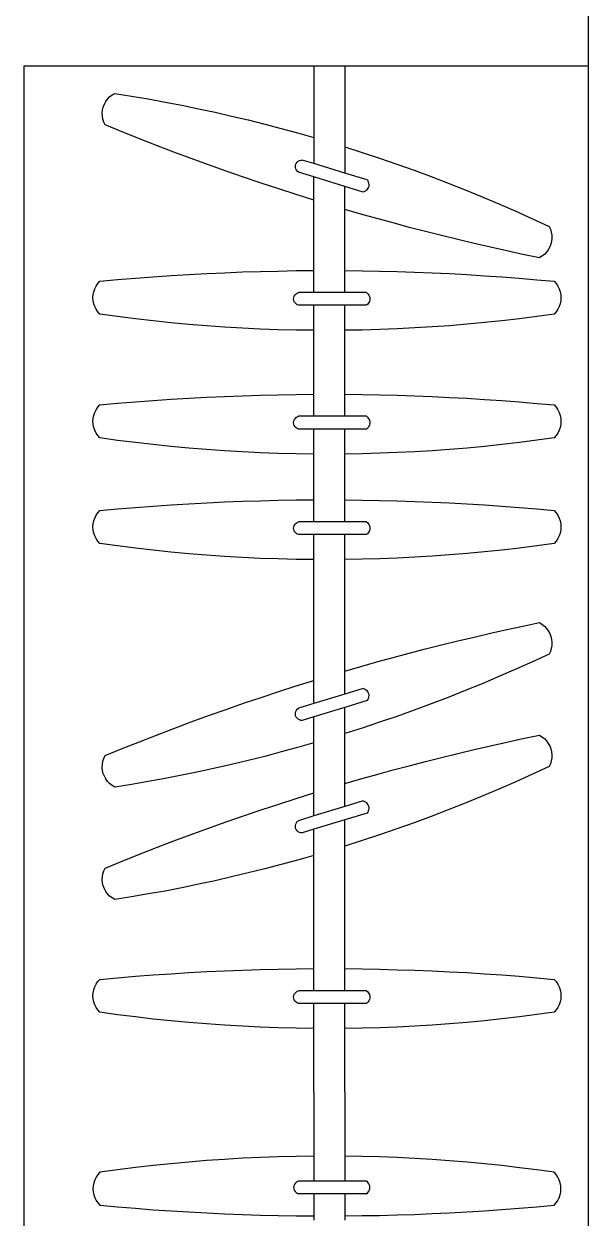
# Model space of a CAD drawing. Header units: centimetres. Extents: x 921 to 2601, y 2858 to 4336.
# Drawn here: x 1495.3 to 1555.9, y 3296.9 to 3425.2 of the extents above; entities that cross this region are included whole.
import ezdxf

# ---------------------------------------------------------------- set-up
doc = ezdxf.new("R2010")
doc.units = ezdxf.units.CM
doc.layers.add('結構', color=7, linetype='Continuous')

msp = doc.modelspace()

# ---------------------------------------------------------------- linework, layer by layer
at = {"layer": '結構'}
for p, q in [((1555.91, 3526.45), (1555.91, 3420.63)), ((1495.28, 3420.63), (1495.28, 3200.18)), ((1495.28, 3420.63), (1555.91, 3420.63)), ((1526.45, 3420.63), (1526.45, 3412.94)), ((1529.76, 3420.63), (1529.76, 3411.95)), ((1555.91, 3420.63), (1555.91, 3200.18)), ((1504.08, 3416.81), (1504.28, 3417.08)), ((1504.28, 3417.08), (1504.5, 3417.31)), ((1504.5, 3417.31), (1504.76, 3417.52)), ((1504.76, 3417.52), (1505.04, 3417.69)), ((1505.04, 3417.69), (1506.84, 3417.4)), ((1506.84, 3417.4), (1508.65, 3417.09)), ((1508.65, 3417.09), (1510.45, 3416.76)), ((1503.7, 3415.57), (1503.74, 3415.9)), ((1503.74, 3415.9), (1503.81, 3416.22)), ((1503.81, 3416.22), (1503.93, 3416.52)), ((1503.93, 3416.52), (1504.08, 3416.81)), ((1510.45, 3416.76), (1512.24, 3416.41)), ((1512.24, 3416.41), (1514.03, 3416.04)), ((1514.03, 3416.04), (1515.82, 3415.66)), ((1503.72, 3415.24), (1503.7, 3415.57)), ((1503.77, 3414.92), (1503.72, 3415.24)), ((1503.87, 3414.61), (1503.77, 3414.92)), ((1504, 3414.31), (1503.87, 3414.61)), ((1515.82, 3415.66), (1517.6, 3415.25)), ((1517.6, 3415.25), (1519.38, 3414.83)), ((1519.38, 3414.83), (1521.16, 3414.39)), ((1505.84, 3413.56), (1504, 3414.31)), ((1507.69, 3412.82), (1505.84, 3413.56)), ((1521.16, 3414.39), (1522.93, 3413.92)), ((1522.93, 3413.92), (1524.69, 3413.44)), ((1524.69, 3413.44), (1526.45, 3412.94)), ((1509.54, 3412.1), (1507.69, 3412.82)), ((1511.4, 3411.39), (1509.54, 3412.1)), ((1526.45, 3412.94), (1526.45, 3410.14)), ((1529.76, 3411.95), (1531.63, 3411.35)), ((1529.76, 3411.95), (1529.76, 3409.32)), ((1513.27, 3410.69), (1511.4, 3411.39)), ((1515.13, 3410.01), (1513.27, 3410.69)), ((1531.63, 3411.35), (1533.5, 3410.73)), ((1533.5, 3410.73), (1535.35, 3410.09)), ((1517.01, 3409.34), (1515.13, 3410.01)), ((1518.89, 3408.69), (1517.01, 3409.34)), ((1524.45, 3409.88), (1524.48, 3410.03)), ((1524.45, 3409.72), (1524.45, 3409.88)), ((1524.49, 3409.57), (1524.45, 3409.72)), ((1524.48, 3410.03), (1524.54, 3410.17)), ((1524.56, 3409.44), (1524.49, 3409.57)), ((1524.54, 3410.17), (1524.63, 3410.29)), ((1524.66, 3409.32), (1524.56, 3409.44)), ((1524.63, 3410.29), (1524.74, 3410.4)), ((1524.74, 3410.4), (1524.88, 3410.47)), ((1524.88, 3410.47), (1525.03, 3410.52)), ((1525.03, 3410.52), (1525.18, 3410.53)), ((1526.45, 3410.14), (1525.18, 3410.53)), ((1529.76, 3409.13), (1526.45, 3410.14)), ((1535.35, 3410.09), (1537.2, 3409.44)), ((1537.2, 3409.44), (1539.05, 3408.75)), ((1520.77, 3408.06), (1518.89, 3408.69)), ((1522.66, 3407.43), (1520.77, 3408.06)), ((1524.78, 3409.22), (1524.66, 3409.32)), ((1526.45, 3408.71), (1524.78, 3409.22)), ((1529.76, 3407.7), (1526.45, 3408.71)), ((1526.45, 3406.23), (1526.45, 3408.71)), ((1529.76, 3409.32), (1529.76, 3409.13)), ((1532.16, 3408.39), (1529.76, 3409.13)), ((1532.16, 3408.39), (1532.23, 3408.28)), ((1532.23, 3408.28), (1532.29, 3408.16)), ((1532.29, 3408.16), (1532.32, 3408.03)), ((1539.05, 3408.75), (1540.88, 3408.05)), ((1540.88, 3408.05), (1542.71, 3407.33)), ((1524.55, 3406.82), (1522.66, 3407.43)), ((1526.45, 3406.23), (1524.55, 3406.82)), ((1531.75, 3407.09), (1529.76, 3407.7)), ((1529.76, 3405.23), (1529.76, 3407.7)), ((1531.88, 3407.14), (1531.75, 3407.09)), ((1531.99, 3407.2), (1531.88, 3407.14)), ((1532.1, 3407.29), (1531.99, 3407.2)), ((1532.18, 3407.39), (1532.1, 3407.29)), ((1532.25, 3407.51), (1532.18, 3407.39)), ((1532.3, 3407.63), (1532.25, 3407.51)), ((1532.33, 3407.76), (1532.3, 3407.63)), ((1532.32, 3408.03), (1532.34, 3407.9)), ((1532.34, 3407.9), (1532.33, 3407.76)), ((1542.71, 3407.33), (1544.53, 3406.58)), ((1526.45, 3398.66), (1526.45, 3406.23)), ((1544.53, 3406.58), (1546.33, 3405.82)), ((1546.33, 3405.82), (1548.14, 3405.03)), ((1531.49, 3404.73), (1529.76, 3405.23)), ((1529.76, 3398.66), (1529.76, 3405.23)), ((1533.21, 3404.25), (1531.49, 3404.73)), ((1534.95, 3403.77), (1533.21, 3404.25)), ((1548.14, 3405.03), (1549.93, 3404.23)), ((1549.93, 3404.23), (1551.71, 3403.4)), ((1536.68, 3403.3), (1534.95, 3403.77)), ((1538.42, 3402.85), (1536.68, 3403.3)), ((1551.71, 3403.4), (1551.85, 3403.1)), ((1551.85, 3403.1), (1551.94, 3402.79)), ((1540.16, 3402.41), (1538.42, 3402.85)), ((1541.91, 3401.98), (1540.16, 3402.41)), ((1543.65, 3401.57), (1541.91, 3401.98)), ((1551.97, 3401.81), (1551.9, 3401.5)), ((1551.94, 3402.79), (1552, 3402.47)), ((1552.01, 3402.14), (1551.97, 3401.81)), ((1552, 3402.47), (1552.01, 3402.14)), ((1545.41, 3401.16), (1543.65, 3401.57)), ((1547.16, 3400.77), (1545.41, 3401.16)), ((1548.91, 3400.39), (1547.16, 3400.77)), ((1550.67, 3400.02), (1548.91, 3400.39)), ((1551.21, 3400.4), (1550.95, 3400.19)), ((1551.43, 3400.64), (1551.21, 3400.4)), ((1551.63, 3400.9), (1551.43, 3400.64)), ((1551.78, 3401.19), (1551.63, 3400.9)), ((1551.9, 3401.5), (1551.78, 3401.19)), ((1550.95, 3400.19), (1550.67, 3400.02)), ((1505.35, 3397.69), (1507.27, 3397.85)), ((1507.27, 3397.85), (1509.18, 3397.99)), ((1509.18, 3397.99), (1511.1, 3398.12)), ((1511.1, 3398.12), (1513.02, 3398.24)), ((1513.02, 3398.24), (1514.93, 3398.35)), ((1514.93, 3398.35), (1516.85, 3398.43)), ((1516.85, 3398.43), (1518.77, 3398.51)), ((1518.77, 3398.51), (1520.69, 3398.57)), ((1520.69, 3398.57), (1522.61, 3398.61)), ((1522.61, 3398.61), (1524.53, 3398.65)), ((1524.53, 3398.65), (1526.45, 3398.66)), ((1526.45, 3396.3), (1526.45, 3398.66)), ((1529.76, 3398.66), (1531.64, 3398.64)), ((1529.76, 3396.3), (1529.76, 3398.66)), ((1531.64, 3398.64), (1533.51, 3398.61)), ((1533.51, 3398.61), (1535.39, 3398.56)), ((1535.39, 3398.56), (1537.27, 3398.5)), ((1537.27, 3398.5), (1539.14, 3398.42)), ((1539.14, 3398.42), (1541.02, 3398.33)), ((1541.02, 3398.33), (1542.89, 3398.23)), ((1542.89, 3398.23), (1544.77, 3398.11)), ((1544.77, 3398.11), (1546.64, 3397.98)), ((1546.64, 3397.98), (1548.51, 3397.84)), ((1548.51, 3397.84), (1550.38, 3397.68)), ((1502.79, 3396.39), (1502.89, 3396.7)), ((1502.89, 3396.7), (1503.04, 3397)), ((1503.04, 3397), (1503.22, 3397.27)), ((1503.22, 3397.27), (1503.44, 3397.51)), ((1503.44, 3397.51), (1505.35, 3397.69)), ((1550.38, 3397.68), (1552.25, 3397.51)), ((1552.25, 3397.51), (1552.47, 3397.27)), ((1552.47, 3397.27), (1552.65, 3397)), ((1552.65, 3397), (1552.8, 3396.7)), ((1552.8, 3396.7), (1552.9, 3396.39)), ((1502.7, 3395.75), (1502.72, 3396.07)), ((1502.72, 3395.42), (1502.7, 3395.75)), ((1502.72, 3396.07), (1502.79, 3396.39)), ((1502.79, 3395.1), (1502.72, 3395.42)), ((1524.27, 3395.61), (1524.29, 3395.77)), ((1524.29, 3395.46), (1524.27, 3395.61)), ((1524.29, 3395.77), (1524.34, 3395.91)), ((1524.34, 3395.31), (1524.29, 3395.46)), ((1524.34, 3395.91), (1524.42, 3396.04)), ((1524.42, 3395.18), (1524.34, 3395.31)), ((1524.42, 3396.04), (1524.53, 3396.16)), ((1524.53, 3396.16), (1524.65, 3396.24)), ((1524.65, 3396.24), (1524.8, 3396.3)), ((1526.45, 3396.3), (1524.8, 3396.3)), ((1529.76, 3396.3), (1526.45, 3396.3)), ((1532.09, 3396.3), (1529.76, 3396.3)), ((1532.09, 3396.3), (1532.2, 3396.21)), ((1532.2, 3396.21), (1532.29, 3396.11)), ((1532.29, 3396.11), (1532.36, 3396)), ((1532.36, 3395.23), (1532.29, 3395.11)), ((1532.36, 3396), (1532.41, 3395.88)), ((1532.41, 3395.35), (1532.36, 3395.23)), ((1532.41, 3395.88), (1532.44, 3395.75)), ((1532.44, 3395.48), (1532.41, 3395.35)), ((1532.44, 3395.75), (1532.46, 3395.61)), ((1532.46, 3395.61), (1532.44, 3395.48)), ((1552.9, 3396.39), (1552.97, 3396.07)), ((1552.97, 3395.42), (1552.9, 3395.1)), ((1552.97, 3396.07), (1552.99, 3395.75)), ((1552.99, 3395.75), (1552.97, 3395.42)), ((1502.89, 3394.79), (1502.79, 3395.1)), ((1503.04, 3394.5), (1502.89, 3394.79)), ((1503.22, 3394.22), (1503.04, 3394.5)), ((1503.44, 3393.98), (1503.22, 3394.22)), ((1505.35, 3393.72), (1503.44, 3393.98)), ((1524.53, 3395.07), (1524.42, 3395.18)), ((1524.65, 3394.99), (1524.53, 3395.07)), ((1524.8, 3394.93), (1524.65, 3394.99)), ((1526.45, 3394.93), (1524.8, 3394.93)), ((1526.45, 3392.24), (1526.45, 3394.93)), ((1529.76, 3394.93), (1526.45, 3394.93)), ((1532.09, 3394.93), (1529.76, 3394.93)), ((1529.76, 3392.24), (1529.76, 3394.93)), ((1532.2, 3395.01), (1532.09, 3394.93)), ((1532.29, 3395.11), (1532.2, 3395.01)), ((1552.25, 3393.98), (1550.39, 3393.72)), ((1552.47, 3394.22), (1552.25, 3393.98)), ((1552.65, 3394.5), (1552.47, 3394.22)), ((1552.8, 3394.79), (1552.65, 3394.5)), ((1552.9, 3395.1), (1552.8, 3394.79)), ((1507.26, 3393.47), (1505.35, 3393.72)), ((1509.17, 3393.25), (1507.26, 3393.47)), ((1511.08, 3393.05), (1509.17, 3393.25)), ((1513, 3392.88), (1511.08, 3393.05)), ((1514.92, 3392.72), (1513, 3392.88)), ((1516.84, 3392.59), (1514.92, 3392.72)), ((1541.03, 3392.74), (1539.16, 3392.61)), ((1542.91, 3392.9), (1541.03, 3392.74)), ((1544.78, 3393.07), (1542.91, 3392.9)), ((1546.65, 3393.27), (1544.78, 3393.07)), ((1548.52, 3393.48), (1546.65, 3393.27)), ((1550.39, 3393.72), (1548.52, 3393.48)), ((1518.76, 3392.47), (1516.84, 3392.59)), ((1520.68, 3392.38), (1518.76, 3392.47)), ((1522.6, 3392.31), (1520.68, 3392.38)), ((1524.53, 3392.26), (1522.6, 3392.31)), ((1526.45, 3392.24), (1524.53, 3392.26)), ((1526.45, 3385.37), (1526.45, 3392.24)), ((1531.64, 3392.27), (1529.76, 3392.24)), ((1529.76, 3385.37), (1529.76, 3392.24)), ((1533.52, 3392.33), (1531.64, 3392.27)), ((1535.4, 3392.4), (1533.52, 3392.33)), ((1537.28, 3392.49), (1535.4, 3392.4)), ((1539.16, 3392.61), (1537.28, 3392.49)), ((1513.02, 3384.95), (1514.93, 3385.05)), ((1514.93, 3385.05), (1516.85, 3385.14)), ((1516.85, 3385.14), (1518.77, 3385.22)), ((1518.77, 3385.22), (1520.69, 3385.28)), ((1520.69, 3385.28), (1522.61, 3385.32)), ((1522.61, 3385.32), (1524.53, 3385.35)), ((1524.53, 3385.35), (1526.45, 3385.37)), ((1526.45, 3383.01), (1526.45, 3385.37)), ((1529.76, 3385.37), (1531.64, 3385.35)), ((1529.76, 3383.01), (1529.76, 3385.37)), ((1531.64, 3385.35), (1533.51, 3385.31)), ((1533.51, 3385.31), (1535.39, 3385.26)), ((1535.39, 3385.26), (1537.27, 3385.2)), ((1537.27, 3385.2), (1539.14, 3385.13)), ((1539.14, 3385.13), (1541.02, 3385.04)), ((1541.02, 3385.04), (1542.89, 3384.94)), ((1502.89, 3383.41), (1503.04, 3383.71)), ((1503.04, 3383.71), (1503.22, 3383.98)), ((1503.22, 3383.98), (1503.44, 3384.22)), ((1503.44, 3384.22), (1505.35, 3384.4)), ((1505.35, 3384.4), (1507.27, 3384.56)), ((1507.27, 3384.56), (1509.18, 3384.7)), ((1509.18, 3384.7), (1511.1, 3384.83)), ((1511.1, 3384.83), (1513.02, 3384.95)), ((1542.89, 3384.94), (1544.77, 3384.82)), ((1544.77, 3384.82), (1546.64, 3384.69)), ((1546.64, 3384.69), (1548.51, 3384.55)), ((1548.51, 3384.55), (1550.38, 3384.39)), ((1550.38, 3384.39), (1552.25, 3384.22)), ((1552.25, 3384.22), (1552.47, 3383.98)), ((1552.47, 3383.98), (1552.65, 3383.71)), ((1552.65, 3383.71), (1552.8, 3383.41)), ((1502.7, 3382.45), (1502.72, 3382.78)), ((1502.72, 3382.13), (1502.7, 3382.45)), ((1502.72, 3382.78), (1502.79, 3383.1)), ((1502.79, 3383.1), (1502.89, 3383.41)), ((1524.27, 3382.32), (1524.29, 3382.47)), ((1524.29, 3382.47), (1524.34, 3382.62)), ((1524.34, 3382.62), (1524.42, 3382.75)), ((1524.42, 3382.75), (1524.53, 3382.86)), ((1524.53, 3382.86), (1524.65, 3382.95)), ((1524.65, 3382.95), (1524.8, 3383.01)), ((1526.45, 3383.01), (1524.8, 3383.01)), ((1529.76, 3383.01), (1526.45, 3383.01)), ((1532.09, 3383.01), (1529.76, 3383.01)), ((1532.09, 3383.01), (1532.2, 3382.92)), ((1532.2, 3382.92), (1532.29, 3382.82)), ((1532.29, 3382.82), (1532.36, 3382.71)), ((1532.36, 3382.71), (1532.41, 3382.59)), ((1532.41, 3382.59), (1532.44, 3382.45)), ((1532.44, 3382.45), (1532.46, 3382.32)), ((1552.8, 3383.41), (1552.9, 3383.1)), ((1552.9, 3383.1), (1552.97, 3382.78)), ((1552.97, 3382.78), (1552.99, 3382.45)), ((1552.99, 3382.45), (1552.97, 3382.13)), ((1502.79, 3381.81), (1502.72, 3382.13)), ((1502.89, 3381.5), (1502.79, 3381.81)), ((1503.04, 3381.2), (1502.89, 3381.5)), ((1503.22, 3380.93), (1503.04, 3381.2)), ((1524.29, 3382.17), (1524.27, 3382.32)), ((1524.34, 3382.02), (1524.29, 3382.17)), ((1524.42, 3381.89), (1524.34, 3382.02)), ((1524.53, 3381.78), (1524.42, 3381.89)), ((1524.65, 3381.69), (1524.53, 3381.78)), ((1524.8, 3381.64), (1524.65, 3381.69)), ((1526.45, 3381.64), (1524.8, 3381.64)), ((1526.45, 3379.62), (1526.45, 3381.64)), ((1529.76, 3381.64), (1526.45, 3381.64)), ((1532.09, 3381.64), (1529.76, 3381.64)), ((1529.76, 3379.62), (1529.76, 3381.64)), ((1532.2, 3381.72), (1532.09, 3381.64)), ((1532.29, 3381.82), (1532.2, 3381.72)), ((1532.36, 3381.93), (1532.29, 3381.82)), ((1532.41, 3382.06), (1532.36, 3381.93)), ((1532.44, 3382.19), (1532.41, 3382.06)), ((1532.46, 3382.32), (1532.44, 3382.19)), ((1552.65, 3381.2), (1552.47, 3380.93)), ((1552.8, 3381.5), (1552.65, 3381.2)), ((1552.9, 3381.81), (1552.8, 3381.5)), ((1552.97, 3382.13), (1552.9, 3381.81)), ((1503.44, 3380.69), (1503.22, 3380.93)), ((1505.35, 3380.42), (1503.44, 3380.69)), ((1507.26, 3380.18), (1505.35, 3380.42)), ((1509.17, 3379.96), (1507.26, 3380.18)), ((1511.08, 3379.76), (1509.17, 3379.96)), ((1546.65, 3379.97), (1544.78, 3379.78)), ((1548.52, 3380.19), (1546.65, 3379.97)), ((1550.39, 3380.43), (1548.52, 3380.19)), ((1552.25, 3380.69), (1550.39, 3380.43)), ((1552.47, 3380.93), (1552.25, 3380.69)), ((1513, 3379.58), (1511.08, 3379.76)), ((1514.92, 3379.43), (1513, 3379.58)), ((1516.84, 3379.29), (1514.92, 3379.43)), ((1518.76, 3379.18), (1516.84, 3379.29)), ((1520.68, 3379.09), (1518.76, 3379.18)), ((1522.6, 3379.02), (1520.68, 3379.09)), ((1524.53, 3378.97), (1522.6, 3379.02)), ((1526.45, 3378.94), (1524.53, 3378.97)), ((1526.45, 3378.94), (1526.45, 3379.62)), ((1526.45, 3374.04), (1526.45, 3378.94)), ((1529.76, 3378.95), (1529.76, 3379.62)), ((1531.64, 3378.98), (1529.76, 3378.95)), ((1529.76, 3374.03), (1529.76, 3378.95)), ((1533.52, 3379.03), (1531.64, 3378.98)), ((1535.4, 3379.11), (1533.52, 3379.03)), ((1537.28, 3379.2), (1535.4, 3379.11)), ((1539.16, 3379.31), (1537.28, 3379.2)), ((1541.03, 3379.45), (1539.16, 3379.31)), ((1542.91, 3379.6), (1541.03, 3379.45)), ((1544.78, 3379.78), (1542.91, 3379.6)), ((1509.18, 3373.37), (1511.1, 3373.5)), ((1511.1, 3373.5), (1513.02, 3373.61)), ((1513.02, 3373.61), (1514.93, 3373.72)), ((1514.93, 3373.72), (1516.85, 3373.81)), ((1516.85, 3373.81), (1518.77, 3373.88)), ((1518.77, 3373.88), (1520.69, 3373.94)), ((1520.69, 3373.94), (1522.61, 3373.99)), ((1522.61, 3373.99), (1524.53, 3374.02)), ((1524.53, 3374.02), (1526.45, 3374.04)), ((1526.45, 3371.67), (1526.45, 3374.04)), ((1529.76, 3371.67), (1529.76, 3374.03)), ((1529.76, 3374.03), (1531.64, 3374.01)), ((1531.64, 3374.01), (1533.51, 3373.98)), ((1533.51, 3373.98), (1535.39, 3373.93)), ((1535.39, 3373.93), (1537.27, 3373.87)), ((1537.27, 3373.87), (1539.14, 3373.79)), ((1539.14, 3373.79), (1541.02, 3373.7)), ((1541.02, 3373.7), (1542.89, 3373.6)), ((1542.89, 3373.6), (1544.77, 3373.49)), ((1544.77, 3373.49), (1546.64, 3373.36)), ((1502.89, 3372.08), (1503.04, 3372.37)), ((1503.04, 3372.37), (1503.22, 3372.64)), ((1503.22, 3372.64), (1503.44, 3372.89)), ((1503.44, 3372.89), (1505.35, 3373.06)), ((1505.35, 3373.06), (1507.27, 3373.22)), ((1507.27, 3373.22), (1509.18, 3373.37)), ((1546.64, 3373.36), (1548.51, 3373.21)), ((1548.51, 3373.21), (1550.38, 3373.06)), ((1550.38, 3373.06), (1552.25, 3372.89)), ((1552.25, 3372.89), (1552.47, 3372.64)), ((1552.47, 3372.64), (1552.65, 3372.37)), ((1552.65, 3372.37), (1552.8, 3372.08)), ((1502.7, 3371.12), (1502.72, 3371.45)), ((1502.72, 3370.79), (1502.7, 3371.12)), ((1502.72, 3371.45), (1502.79, 3371.77)), ((1502.79, 3371.77), (1502.89, 3372.08)), ((1524.27, 3370.99), (1524.29, 3371.14)), ((1524.29, 3370.83), (1524.27, 3370.99)), ((1524.29, 3371.14), (1524.34, 3371.29)), ((1524.34, 3371.29), (1524.42, 3371.42)), ((1524.42, 3371.42), (1524.53, 3371.53)), ((1524.53, 3371.53), (1524.65, 3371.61)), ((1524.65, 3371.61), (1524.8, 3371.67)), ((1526.45, 3371.67), (1524.8, 3371.67)), ((1529.76, 3371.67), (1526.45, 3371.67)), ((1532.09, 3371.67), (1529.76, 3371.67)), ((1532.09, 3371.67), (1532.2, 3371.59)), ((1532.2, 3371.59), (1532.29, 3371.49)), ((1532.29, 3371.49), (1532.36, 3371.37)), ((1532.36, 3371.37), (1532.41, 3371.25)), ((1532.41, 3371.25), (1532.44, 3371.12)), ((1532.44, 3370.85), (1532.41, 3370.72)), ((1532.44, 3371.12), (1532.46, 3370.99)), ((1532.46, 3370.99), (1532.44, 3370.85)), ((1552.8, 3372.08), (1552.9, 3371.77)), ((1552.9, 3371.77), (1552.97, 3371.45)), ((1552.97, 3371.45), (1552.99, 3371.12)), ((1552.99, 3371.12), (1552.97, 3370.79)), ((1502.79, 3370.47), (1502.72, 3370.79)), ((1502.89, 3370.16), (1502.79, 3370.47)), ((1503.04, 3369.87), (1502.89, 3370.16)), ((1503.22, 3369.6), (1503.04, 3369.87)), ((1503.44, 3369.35), (1503.22, 3369.6)), ((1524.34, 3370.69), (1524.29, 3370.83)), ((1524.42, 3370.56), (1524.34, 3370.69)), ((1524.53, 3370.44), (1524.42, 3370.56)), ((1524.65, 3370.36), (1524.53, 3370.44)), ((1524.8, 3370.3), (1524.65, 3370.36)), ((1526.45, 3370.3), (1524.8, 3370.3)), ((1526.45, 3367.61), (1526.45, 3370.3)), ((1529.76, 3370.3), (1526.45, 3370.3)), ((1532.09, 3370.3), (1529.76, 3370.3)), ((1529.76, 3367.61), (1529.76, 3370.3)), ((1532.2, 3370.39), (1532.09, 3370.3)), ((1532.29, 3370.49), (1532.2, 3370.39)), ((1532.36, 3370.6), (1532.29, 3370.49)), ((1532.41, 3370.72), (1532.36, 3370.6)), ((1552.47, 3369.6), (1552.25, 3369.35)), ((1552.65, 3369.87), (1552.47, 3369.6)), ((1552.8, 3370.16), (1552.65, 3369.87)), ((1552.9, 3370.47), (1552.8, 3370.16)), ((1552.97, 3370.79), (1552.9, 3370.47)), ((1505.35, 3369.09), (1503.44, 3369.35)), ((1507.26, 3368.85), (1505.35, 3369.09)), ((1509.17, 3368.63), (1507.26, 3368.85)), ((1511.08, 3368.43), (1509.17, 3368.63)), ((1513, 3368.25), (1511.08, 3368.43)), ((1544.78, 3368.44), (1542.91, 3368.27)), ((1546.65, 3368.64), (1544.78, 3368.44)), ((1548.52, 3368.86), (1546.65, 3368.64)), ((1550.39, 3369.09), (1548.52, 3368.86)), ((1552.25, 3369.35), (1550.39, 3369.09)), ((1514.92, 3368.09), (1513, 3368.25)), ((1516.84, 3367.96), (1514.92, 3368.09)), ((1518.76, 3367.85), (1516.84, 3367.96)), ((1520.68, 3367.75), (1518.76, 3367.85)), ((1522.6, 3367.68), (1520.68, 3367.75)), ((1524.53, 3367.64), (1522.6, 3367.68)), ((1526.45, 3367.61), (1524.53, 3367.64)), ((1526.45, 3354.64), (1526.45, 3367.61)), ((1531.64, 3367.65), (1529.76, 3367.61)), ((1529.76, 3355.63), (1529.76, 3367.61)), ((1533.52, 3367.7), (1531.64, 3367.65)), ((1535.4, 3367.77), (1533.52, 3367.7)), ((1537.28, 3367.86), (1535.4, 3367.77)), ((1539.16, 3367.98), (1537.28, 3367.86)), ((1541.03, 3368.11), (1539.16, 3367.98)), ((1542.91, 3368.27), (1541.03, 3368.11)), ((1548.91, 3360.48), (1550.67, 3360.85)), ((1550.67, 3360.85), (1550.95, 3360.68)), ((1550.95, 3360.68), (1551.21, 3360.47)), ((1541.91, 3358.89), (1543.65, 3359.3)), ((1543.65, 3359.3), (1545.41, 3359.71)), ((1545.41, 3359.71), (1547.16, 3360.1)), ((1547.16, 3360.1), (1548.91, 3360.48)), ((1551.21, 3360.47), (1551.43, 3360.23)), ((1551.43, 3360.23), (1551.63, 3359.97)), ((1551.63, 3359.97), (1551.78, 3359.68)), ((1551.78, 3359.68), (1551.9, 3359.37)), ((1551.9, 3359.37), (1551.97, 3359.05)), ((1536.68, 3357.57), (1538.42, 3358.02)), ((1538.42, 3358.02), (1540.16, 3358.46)), ((1540.16, 3358.46), (1541.91, 3358.89)), ((1551.94, 3358.08), (1551.85, 3357.76)), ((1552, 3358.4), (1551.94, 3358.08)), ((1551.97, 3359.05), (1552.01, 3358.73)), ((1552.01, 3358.73), (1552, 3358.4)), ((1533.21, 3356.62), (1534.95, 3357.1)), ((1534.95, 3357.1), (1536.68, 3357.57)), ((1551.71, 3357.47), (1549.93, 3356.64)), ((1551.85, 3357.76), (1551.71, 3357.47)), ((1529.76, 3355.63), (1531.49, 3356.13)), ((1529.76, 3353.17), (1529.76, 3355.63)), ((1531.49, 3356.13), (1533.21, 3356.62)), ((1548.14, 3355.83), (1546.33, 3355.05)), ((1549.93, 3356.64), (1548.14, 3355.83)), ((1524.55, 3354.04), (1526.45, 3354.64)), ((1526.45, 3352.16), (1526.45, 3354.64)), ((1544.53, 3354.28), (1542.71, 3353.54)), ((1546.33, 3355.05), (1544.53, 3354.28)), ((1520.77, 3352.81), (1522.66, 3353.44)), ((1522.66, 3353.44), (1524.55, 3354.04)), ((1529.76, 3353.17), (1526.45, 3352.16)), ((1531.75, 3353.78), (1529.76, 3353.17)), ((1531.75, 3353.78), (1531.88, 3353.73)), ((1531.88, 3353.73), (1531.99, 3353.66)), ((1531.99, 3353.66), (1532.1, 3353.58)), ((1532.1, 3353.58), (1532.18, 3353.48)), ((1532.18, 3353.48), (1532.25, 3353.36)), ((1532.25, 3353.36), (1532.3, 3353.24)), ((1532.3, 3353.24), (1532.33, 3353.1)), ((1532.34, 3352.97), (1532.32, 3352.84)), ((1532.33, 3353.1), (1532.34, 3352.97)), ((1542.71, 3353.54), (1540.88, 3352.82)), ((1517.01, 3351.52), (1518.89, 3352.18)), ((1518.89, 3352.18), (1520.77, 3352.81)), ((1524.66, 3351.55), (1524.78, 3351.65)), ((1526.45, 3352.16), (1524.78, 3351.65)), ((1529.76, 3351.74), (1526.45, 3350.73)), ((1532.16, 3352.48), (1529.76, 3351.74)), ((1529.76, 3348.92), (1529.76, 3351.74)), ((1532.23, 3352.59), (1532.16, 3352.48)), ((1532.29, 3352.71), (1532.23, 3352.59)), ((1532.32, 3352.84), (1532.29, 3352.71)), ((1539.05, 3352.11), (1537.2, 3351.43)), ((1540.88, 3352.82), (1539.05, 3352.11)), ((1513.27, 3350.18), (1515.13, 3350.86)), ((1515.13, 3350.86), (1517.01, 3351.52)), ((1524.45, 3351.15), (1524.49, 3351.3)), ((1524.45, 3350.99), (1524.45, 3351.15)), ((1524.48, 3350.84), (1524.45, 3350.99)), ((1524.54, 3350.7), (1524.48, 3350.84)), ((1524.49, 3351.3), (1524.56, 3351.43)), ((1524.63, 3350.57), (1524.54, 3350.7)), ((1524.56, 3351.43), (1524.66, 3351.55)), ((1524.74, 3350.47), (1524.63, 3350.57)), ((1524.88, 3350.4), (1524.74, 3350.47)), ((1525.03, 3350.35), (1524.88, 3350.4)), ((1525.18, 3350.34), (1525.03, 3350.35)), ((1526.45, 3350.73), (1525.18, 3350.34)), ((1526.45, 3347.93), (1526.45, 3350.73)), ((1535.35, 3350.77), (1533.5, 3350.14)), ((1537.2, 3351.43), (1535.35, 3350.77)), ((1509.54, 3348.77), (1511.4, 3349.48)), ((1511.4, 3349.48), (1513.27, 3350.18)), ((1531.63, 3349.52), (1529.76, 3348.92)), ((1533.5, 3350.14), (1531.63, 3349.52)), ((1505.84, 3347.31), (1507.69, 3348.05)), ((1507.69, 3348.05), (1509.54, 3348.77)), ((1526.45, 3347.93), (1524.69, 3347.43)), ((1526.45, 3342.55), (1526.45, 3347.93)), ((1529.76, 3343.55), (1529.76, 3348.92)), ((1545.41, 3347.62), (1547.16, 3348.01)), ((1547.16, 3348.01), (1548.91, 3348.39)), ((1548.91, 3348.39), (1550.67, 3348.76)), ((1550.67, 3348.76), (1550.95, 3348.59)), ((1550.95, 3348.59), (1551.21, 3348.39)), ((1551.21, 3348.39), (1551.43, 3348.15)), ((1551.43, 3348.15), (1551.63, 3347.88)), ((1551.63, 3347.88), (1551.78, 3347.6)), ((1503.87, 3346.26), (1504, 3346.56)), ((1504, 3346.56), (1505.84, 3347.31)), ((1521.16, 3346.48), (1519.38, 3346.04)), ((1522.93, 3346.95), (1521.16, 3346.48)), ((1524.69, 3347.43), (1522.93, 3346.95)), ((1540.16, 3346.37), (1541.91, 3346.8)), ((1541.91, 3346.8), (1543.65, 3347.22)), ((1543.65, 3347.22), (1545.41, 3347.62)), ((1551.78, 3347.6), (1551.9, 3347.29)), ((1551.9, 3347.29), (1551.97, 3346.97)), ((1551.97, 3346.97), (1552.01, 3346.64)), ((1552.01, 3346.64), (1552, 3346.32)), ((1503.7, 3345.3), (1503.72, 3345.63)), ((1503.74, 3344.97), (1503.7, 3345.3)), ((1503.72, 3345.63), (1503.77, 3345.95)), ((1503.77, 3345.95), (1503.87, 3346.26)), ((1515.82, 3345.21), (1514.03, 3344.82)), ((1517.6, 3345.62), (1515.82, 3345.21)), ((1519.38, 3346.04), (1517.6, 3345.62)), ((1534.95, 3345.02), (1536.68, 3345.48)), ((1536.68, 3345.48), (1538.42, 3345.93)), ((1538.42, 3345.93), (1540.16, 3346.37)), ((1551.71, 3345.38), (1549.93, 3344.56)), ((1551.85, 3345.68), (1551.71, 3345.38)), ((1551.94, 3345.99), (1551.85, 3345.68)), ((1552, 3346.32), (1551.94, 3345.99)), ((1503.81, 3344.65), (1503.74, 3344.97)), ((1503.93, 3344.35), (1503.81, 3344.65)), ((1504.08, 3344.06), (1503.93, 3344.35)), ((1504.28, 3343.79), (1504.08, 3344.06)), ((1510.45, 3344.11), (1508.65, 3343.78)), ((1512.24, 3344.46), (1510.45, 3344.11)), ((1514.03, 3344.82), (1512.24, 3344.46)), ((1529.76, 3343.55), (1531.49, 3344.05)), ((1531.49, 3344.05), (1533.21, 3344.54)), ((1533.21, 3344.54), (1534.95, 3345.02)), ((1549.93, 3344.56), (1548.14, 3343.75)), ((1504.5, 3343.56), (1504.28, 3343.79)), ((1504.76, 3343.35), (1504.5, 3343.56)), ((1505.04, 3343.18), (1504.76, 3343.35)), ((1506.84, 3343.47), (1505.04, 3343.18)), ((1508.65, 3343.78), (1506.84, 3343.47)), ((1529.76, 3341.09), (1529.76, 3343.55)), ((1546.33, 3342.96), (1544.53, 3342.2)), ((1548.14, 3343.75), (1546.33, 3342.96)), ((1520.77, 3340.73), (1522.66, 3341.35)), ((1522.66, 3341.35), (1524.55, 3341.96)), ((1524.55, 3341.96), (1526.45, 3342.55)), ((1526.45, 3340.08), (1526.45, 3342.55)), ((1531.75, 3341.7), (1529.76, 3341.09)), ((1531.75, 3341.7), (1531.88, 3341.65)), ((1531.88, 3341.65), (1531.99, 3341.58)), ((1531.99, 3341.58), (1532.1, 3341.49)), ((1532.1, 3341.49), (1532.18, 3341.39)), ((1532.18, 3341.39), (1532.25, 3341.28)), ((1542.71, 3341.46), (1540.88, 3340.73)), ((1544.53, 3342.2), (1542.71, 3341.46)), ((1517.01, 3339.44), (1518.89, 3340.09)), ((1518.89, 3340.09), (1520.77, 3340.73)), ((1526.45, 3340.08), (1524.78, 3339.56)), ((1529.76, 3341.09), (1526.45, 3340.08)), ((1532.16, 3340.39), (1529.76, 3339.66)), ((1532.23, 3340.5), (1532.16, 3340.39)), ((1532.29, 3340.62), (1532.23, 3340.5)), ((1532.25, 3341.28), (1532.3, 3341.15)), ((1532.32, 3340.75), (1532.29, 3340.62)), ((1532.3, 3341.15), (1532.33, 3341.02)), ((1532.34, 3340.89), (1532.32, 3340.75)), ((1532.33, 3341.02), (1532.34, 3340.89)), ((1540.88, 3340.73), (1539.05, 3340.03)), ((1515.13, 3338.77), (1517.01, 3339.44)), ((1524.45, 3339.06), (1524.49, 3339.21)), ((1524.45, 3338.91), (1524.45, 3339.06)), ((1524.48, 3338.76), (1524.45, 3338.91)), ((1524.49, 3339.21), (1524.56, 3339.35)), ((1524.56, 3339.35), (1524.66, 3339.47)), ((1524.66, 3339.47), (1524.78, 3339.56)), ((1529.76, 3339.66), (1526.45, 3338.65)), ((1529.76, 3336.84), (1529.76, 3339.66)), ((1537.2, 3339.35), (1535.35, 3338.69)), ((1539.05, 3340.03), (1537.2, 3339.35)), ((1511.4, 3337.4), (1513.27, 3338.09)), ((1513.27, 3338.09), (1515.13, 3338.77)), ((1524.54, 3338.62), (1524.48, 3338.76)), ((1524.63, 3338.49), (1524.54, 3338.62)), ((1524.74, 3338.39), (1524.63, 3338.49)), ((1524.88, 3338.31), (1524.74, 3338.39)), ((1525.03, 3338.27), (1524.88, 3338.31)), ((1525.18, 3338.26), (1525.03, 3338.27)), ((1526.45, 3338.65), (1525.18, 3338.26)), ((1526.45, 3335.84), (1526.45, 3338.65)), ((1533.5, 3338.05), (1531.63, 3337.43)), ((1535.35, 3338.69), (1533.5, 3338.05)), ((1507.69, 3335.97), (1509.54, 3336.69)), ((1509.54, 3336.69), (1511.4, 3337.4)), ((1531.63, 3337.43), (1529.76, 3336.84)), ((1529.76, 3324.93), (1529.76, 3336.84)), ((1504, 3334.48), (1505.84, 3335.23)), ((1505.84, 3335.23), (1507.69, 3335.97)), ((1524.69, 3335.34), (1522.93, 3334.86)), ((1526.45, 3335.84), (1524.69, 3335.34)), ((1526.45, 3324.93), (1526.45, 3335.84)), ((1503.72, 3333.54), (1503.77, 3333.86)), ((1503.77, 3333.86), (1503.87, 3334.18)), ((1503.87, 3334.18), (1504, 3334.48)), ((1519.38, 3333.96), (1517.6, 3333.53)), ((1521.16, 3334.4), (1519.38, 3333.96)), ((1522.93, 3334.86), (1521.16, 3334.4)), ((1503.7, 3333.21), (1503.72, 3333.54)), ((1503.74, 3332.89), (1503.7, 3333.21)), ((1503.81, 3332.57), (1503.74, 3332.89)), ((1503.93, 3332.26), (1503.81, 3332.57)), ((1512.24, 3332.37), (1510.45, 3332.02)), ((1514.03, 3332.74), (1512.24, 3332.37)), ((1515.82, 3333.13), (1514.03, 3332.74)), ((1517.6, 3333.53), (1515.82, 3333.13)), ((1504.08, 3331.97), (1503.93, 3332.26)), ((1504.28, 3331.71), (1504.08, 3331.97)), ((1504.5, 3331.47), (1504.28, 3331.71)), ((1504.76, 3331.27), (1504.5, 3331.47)), ((1505.04, 3331.1), (1504.76, 3331.27)), ((1506.84, 3331.39), (1505.04, 3331.1)), ((1508.65, 3331.7), (1506.84, 3331.39)), ((1510.45, 3332.02), (1508.65, 3331.7)), ((1526.45, 3324.16), (1526.45, 3324.93)), ((1529.76, 3324.16), (1529.76, 3324.93)), ((1514.93, 3323.36), (1516.85, 3323.45)), ((1516.85, 3323.45), (1518.77, 3323.52)), ((1518.77, 3323.52), (1520.69, 3323.58)), ((1520.69, 3323.58), (1522.61, 3323.63)), ((1522.61, 3323.63), (1524.53, 3323.66)), ((1524.53, 3323.66), (1526.45, 3323.68)), ((1526.45, 3323.68), (1526.45, 3324.16)), ((1526.45, 3321.31), (1526.45, 3323.68)), ((1529.76, 3323.68), (1529.76, 3324.16)), ((1529.76, 3321.31), (1529.76, 3323.68)), ((1529.76, 3323.68), (1531.64, 3323.66)), ((1531.64, 3323.66), (1533.51, 3323.62)), ((1533.51, 3323.62), (1535.39, 3323.57)), ((1535.39, 3323.57), (1537.27, 3323.51)), ((1537.27, 3323.51), (1539.14, 3323.44)), ((1539.14, 3323.44), (1541.02, 3323.35)), ((1503.04, 3322.01), (1503.22, 3322.29)), ((1503.22, 3322.29), (1503.44, 3322.53)), ((1503.44, 3322.53), (1505.35, 3322.7)), ((1505.35, 3322.7), (1507.27, 3322.86)), ((1507.27, 3322.86), (1509.18, 3323.01)), ((1509.18, 3323.01), (1511.1, 3323.14)), ((1511.1, 3323.14), (1513.02, 3323.26)), ((1513.02, 3323.26), (1514.93, 3323.36)), ((1541.02, 3323.35), (1542.89, 3323.25)), ((1542.89, 3323.25), (1544.77, 3323.13)), ((1544.77, 3323.13), (1546.64, 3323)), ((1546.64, 3323), (1548.51, 3322.86)), ((1548.51, 3322.86), (1550.38, 3322.7)), ((1550.38, 3322.7), (1552.25, 3322.53)), ((1552.25, 3322.53), (1552.47, 3322.29)), ((1552.47, 3322.29), (1552.65, 3322.01)), ((1502.7, 3320.76), (1502.72, 3321.09)), ((1502.72, 3321.09), (1502.79, 3321.41)), ((1502.79, 3321.41), (1502.89, 3321.72)), ((1502.89, 3321.72), (1503.04, 3322.01)), ((1524.29, 3320.78), (1524.34, 3320.93)), ((1524.34, 3320.93), (1524.42, 3321.06)), ((1524.42, 3321.06), (1524.53, 3321.17)), ((1524.53, 3321.17), (1524.65, 3321.26)), ((1524.65, 3321.26), (1524.8, 3321.31)), ((1526.45, 3321.31), (1524.8, 3321.31)), ((1529.76, 3321.31), (1526.45, 3321.31)), ((1532.09, 3321.31), (1529.76, 3321.31)), ((1532.09, 3321.31), (1532.2, 3321.23)), ((1532.2, 3321.23), (1532.29, 3321.13)), ((1532.29, 3321.13), (1532.36, 3321.02)), ((1532.36, 3321.02), (1532.41, 3320.89)), ((1532.41, 3320.89), (1532.44, 3320.76)), ((1552.65, 3322.01), (1552.8, 3321.72)), ((1552.8, 3321.72), (1552.9, 3321.41)), ((1552.9, 3321.41), (1552.97, 3321.09)), ((1552.97, 3321.09), (1552.99, 3320.76)), ((1502.72, 3320.44), (1502.7, 3320.76)), ((1502.79, 3320.11), (1502.72, 3320.44)), ((1502.89, 3319.8), (1502.79, 3320.11)), ((1503.04, 3319.51), (1502.89, 3319.8)), ((1524.27, 3320.63), (1524.29, 3320.78)), ((1524.29, 3320.48), (1524.27, 3320.63)), ((1524.34, 3320.33), (1524.29, 3320.48)), ((1524.42, 3320.2), (1524.34, 3320.33)), ((1524.53, 3320.09), (1524.42, 3320.2)), ((1524.65, 3320), (1524.53, 3320.09)), ((1524.8, 3319.95), (1524.65, 3320)), ((1526.45, 3319.95), (1524.8, 3319.95)), ((1526.45, 3317.25), (1526.45, 3319.95)), ((1529.76, 3319.95), (1526.45, 3319.95)), ((1532.09, 3319.95), (1529.76, 3319.95)), ((1529.76, 3317.26), (1529.76, 3319.95)), ((1532.2, 3320.03), (1532.09, 3319.95)), ((1532.29, 3320.13), (1532.2, 3320.03)), ((1532.36, 3320.24), (1532.29, 3320.13)), ((1532.41, 3320.37), (1532.36, 3320.24)), ((1532.44, 3320.5), (1532.41, 3320.37)), ((1532.44, 3320.76), (1532.46, 3320.63)), ((1532.46, 3320.63), (1532.44, 3320.5)), ((1552.8, 3319.8), (1552.65, 3319.51)), ((1552.9, 3320.11), (1552.8, 3319.8)), ((1552.97, 3320.44), (1552.9, 3320.11)), ((1552.99, 3320.76), (1552.97, 3320.44)), ((1503.22, 3319.24), (1503.04, 3319.51)), ((1503.44, 3319), (1503.22, 3319.24)), ((1505.35, 3318.73), (1503.44, 3319)), ((1507.26, 3318.49), (1505.35, 3318.73)), ((1509.17, 3318.27), (1507.26, 3318.49)), ((1511.08, 3318.07), (1509.17, 3318.27)), ((1546.65, 3318.28), (1544.78, 3318.09)), ((1548.52, 3318.5), (1546.65, 3318.28)), ((1550.39, 3318.74), (1548.52, 3318.5)), ((1552.25, 3319), (1550.39, 3318.74)), ((1552.47, 3319.24), (1552.25, 3319)), ((1552.65, 3319.51), (1552.47, 3319.24)), ((1513, 3317.89), (1511.08, 3318.07)), ((1514.92, 3317.74), (1513, 3317.89)), ((1516.84, 3317.6), (1514.92, 3317.74)), ((1518.76, 3317.49), (1516.84, 3317.6)), ((1520.68, 3317.4), (1518.76, 3317.49)), ((1522.6, 3317.33), (1520.68, 3317.4)), ((1524.53, 3317.28), (1522.6, 3317.33)), ((1526.45, 3317.25), (1524.53, 3317.28)), ((1526.45, 3310.4), (1526.45, 3317.25)), ((1531.64, 3317.29), (1529.76, 3317.26)), ((1529.76, 3310.4), (1529.76, 3317.26)), ((1533.52, 3317.34), (1531.64, 3317.29)), ((1535.4, 3317.41), (1533.52, 3317.34)), ((1537.28, 3317.51), (1535.4, 3317.41)), ((1539.16, 3317.62), (1537.28, 3317.51)), ((1541.03, 3317.76), (1539.16, 3317.62)), ((1542.91, 3317.91), (1541.03, 3317.76)), ((1544.78, 3318.09), (1542.91, 3317.91)), ((1526.45, 3310.4), (1526.45, 3303.55)), ((1529.76, 3310.4), (1529.76, 3303.55)), ((1513, 3302.91), (1511.08, 3302.73)), ((1514.92, 3303.07), (1513, 3302.91)), ((1516.84, 3303.2), (1514.92, 3303.07)), ((1518.76, 3303.32), (1516.84, 3303.2)), ((1520.68, 3303.41), (1518.76, 3303.32)), ((1522.6, 3303.48), (1520.68, 3303.41)), ((1524.53, 3303.52), (1522.6, 3303.48)), ((1526.45, 3303.55), (1524.53, 3303.52)), ((1526.45, 3303.55), (1526.45, 3300.86)), ((1531.64, 3303.51), (1529.76, 3303.55)), ((1529.76, 3303.55), (1529.76, 3300.86)), ((1533.52, 3303.46), (1531.64, 3303.51)), ((1535.4, 3303.39), (1533.52, 3303.46)), ((1537.28, 3303.3), (1535.4, 3303.39)), ((1539.16, 3303.18), (1537.28, 3303.3)), ((1541.03, 3303.05), (1539.16, 3303.18)), ((1542.91, 3302.89), (1541.03, 3303.05)), ((1544.78, 3302.72), (1542.91, 3302.89)), ((1503.44, 3301.81), (1503.22, 3301.56)), ((1505.35, 3302.07), (1503.44, 3301.81)), ((1507.26, 3302.31), (1505.35, 3302.07)), ((1509.17, 3302.54), (1507.26, 3302.31)), ((1511.08, 3302.73), (1509.17, 3302.54)), ((1546.65, 3302.52), (1544.78, 3302.72)), ((1548.52, 3302.3), (1546.65, 3302.52)), ((1550.39, 3302.07), (1548.52, 3302.3)), ((1552.25, 3301.81), (1550.39, 3302.07)), ((1552.47, 3301.56), (1552.25, 3301.81)), ((1502.72, 3300.37), (1502.7, 3300.04)), ((1502.79, 3300.69), (1502.72, 3300.37)), ((1502.89, 3301), (1502.79, 3300.69)), ((1503.04, 3301.29), (1502.89, 3301)), ((1503.22, 3301.56), (1503.04, 3301.29)), ((1524.29, 3300.33), (1524.27, 3300.17)), ((1524.34, 3300.47), (1524.29, 3300.33)), ((1524.42, 3300.61), (1524.34, 3300.47)), ((1524.53, 3300.72), (1524.42, 3300.61)), ((1524.65, 3300.8), (1524.53, 3300.72)), ((1524.8, 3300.86), (1524.65, 3300.8)), ((1526.45, 3300.86), (1524.8, 3300.86)), ((1529.76, 3300.86), (1526.45, 3300.86)), ((1532.09, 3300.86), (1529.76, 3300.86)), ((1532.2, 3300.77), (1532.09, 3300.86)), ((1532.29, 3300.67), (1532.2, 3300.77)), ((1532.36, 3300.56), (1532.29, 3300.67)), ((1532.41, 3300.44), (1532.36, 3300.56)), ((1532.44, 3300.31), (1532.41, 3300.44)), ((1532.46, 3300.17), (1532.44, 3300.31)), ((1552.65, 3301.29), (1552.47, 3301.56)), ((1552.8, 3301), (1552.65, 3301.29)), ((1552.9, 3300.69), (1552.8, 3301)), ((1552.97, 3300.37), (1552.9, 3300.69)), ((1552.99, 3300.04), (1552.97, 3300.37)), ((1502.7, 3300.04), (1502.72, 3299.71)), ((1502.72, 3299.71), (1502.79, 3299.39)), ((1502.79, 3299.39), (1502.89, 3299.08)), ((1502.89, 3299.08), (1503.04, 3298.79)), ((1524.27, 3300.17), (1524.29, 3300.02)), ((1524.29, 3300.02), (1524.34, 3299.88)), ((1524.34, 3299.88), (1524.42, 3299.74)), ((1524.42, 3299.74), (1524.53, 3299.63)), ((1524.53, 3299.63), (1524.65, 3299.55)), ((1524.65, 3299.55), (1524.8, 3299.49)), ((1526.45, 3299.49), (1524.8, 3299.49)), ((1526.45, 3299.49), (1526.45, 3297.12)), ((1529.76, 3299.49), (1526.45, 3299.49)), ((1529.76, 3299.49), (1529.76, 3297.13)), ((1532.09, 3299.49), (1529.76, 3299.49)), ((1532.09, 3299.49), (1532.2, 3299.57)), ((1532.2, 3299.57), (1532.29, 3299.67)), ((1532.29, 3299.67), (1532.36, 3299.79)), ((1532.36, 3299.79), (1532.41, 3299.91)), ((1532.41, 3299.91), (1532.44, 3300.04)), ((1532.44, 3300.04), (1532.46, 3300.17)), ((1552.65, 3298.79), (1552.8, 3299.08)), ((1552.8, 3299.08), (1552.9, 3299.39)), ((1552.9, 3299.39), (1552.97, 3299.71)), ((1552.97, 3299.71), (1552.99, 3300.04)), ((1503.04, 3298.79), (1503.22, 3298.52)), ((1503.22, 3298.52), (1503.44, 3298.27)), ((1503.44, 3298.27), (1505.35, 3298.1)), ((1505.35, 3298.1), (1507.27, 3297.94)), ((1507.27, 3297.94), (1509.18, 3297.79)), ((1509.18, 3297.79), (1511.1, 3297.66)), ((1544.77, 3297.67), (1546.64, 3297.8)), ((1546.64, 3297.8), (1548.51, 3297.95)), ((1548.51, 3297.95), (1550.38, 3298.1)), ((1550.38, 3298.1), (1552.25, 3298.27)), ((1552.25, 3298.27), (1552.47, 3298.52)), ((1552.47, 3298.52), (1552.65, 3298.79)), ((1511.1, 3297.66), (1513.02, 3297.55)), ((1513.02, 3297.55), (1514.93, 3297.44)), ((1514.93, 3297.44), (1516.85, 3297.35)), ((1516.85, 3297.35), (1518.77, 3297.28)), ((1518.77, 3297.28), (1520.69, 3297.22)), ((1520.69, 3297.22), (1522.61, 3297.17)), ((1522.61, 3297.17), (1524.53, 3297.14)), ((1524.53, 3297.14), (1526.45, 3297.12)), ((1526.45, 3297.12), (1526.45, 3296.65)), ((1529.76, 3297.13), (1531.64, 3297.15)), ((1529.76, 3297.13), (1529.76, 3296.65)), ((1531.64, 3297.15), (1533.51, 3297.18)), ((1533.51, 3297.18), (1535.39, 3297.23)), ((1535.39, 3297.23), (1537.27, 3297.29)), ((1537.27, 3297.29), (1539.14, 3297.37)), ((1539.14, 3297.37), (1541.02, 3297.46)), ((1541.02, 3297.46), (1542.89, 3297.56)), ((1542.89, 3297.56), (1544.77, 3297.67))]:
    msp.add_line(p, q, dxfattribs=at)

doc.saveas('drawing.dxf')
